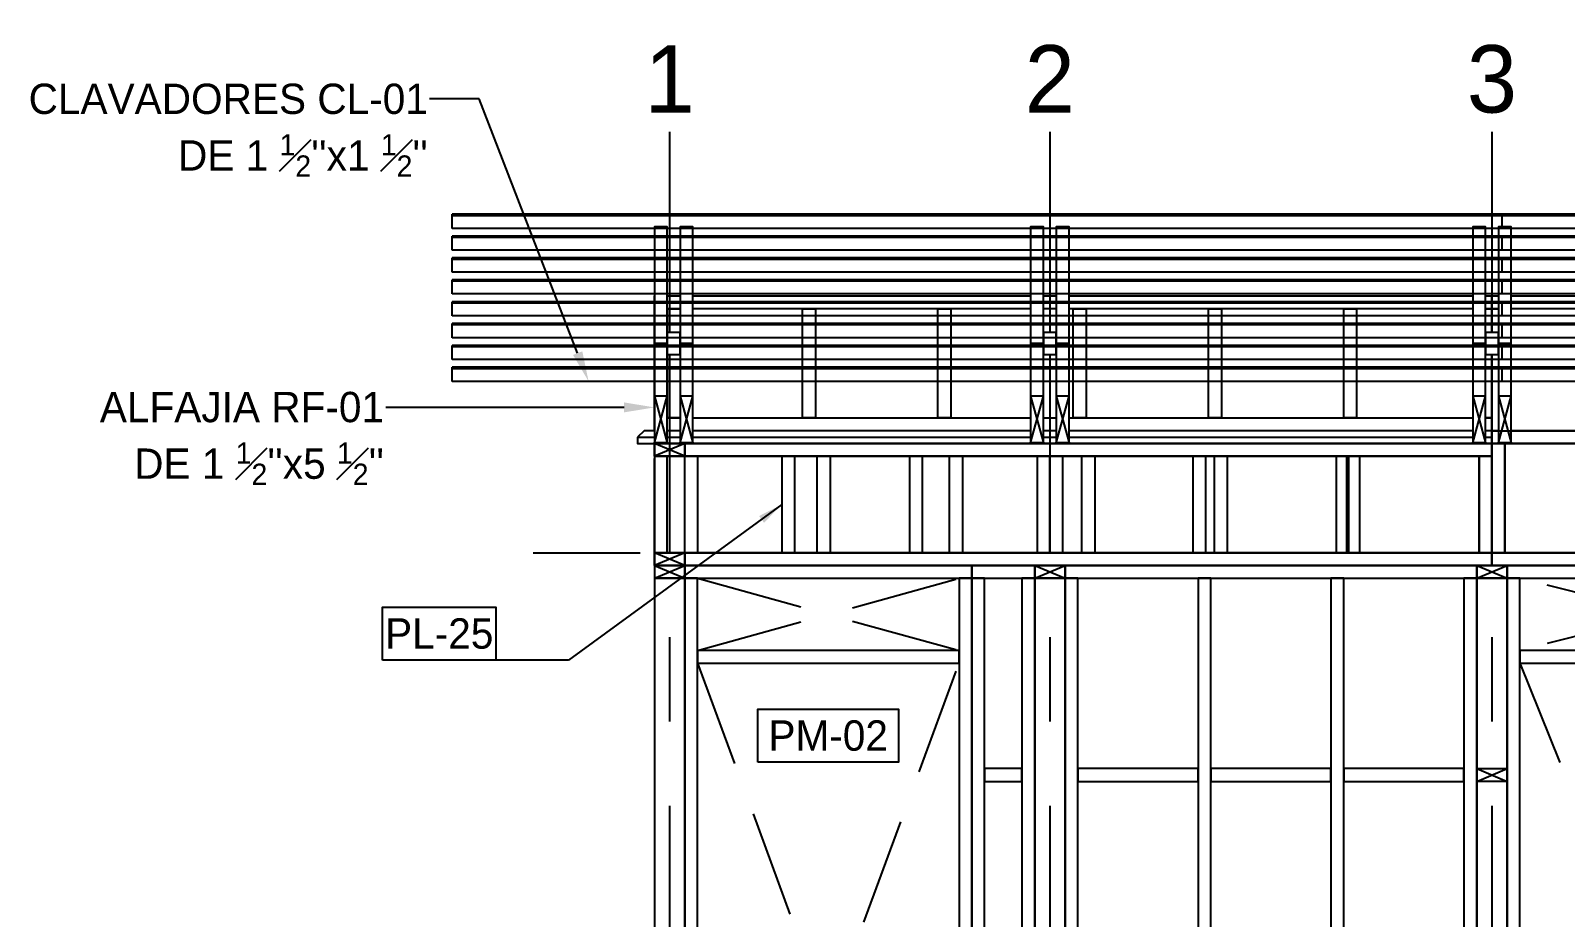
# Model space of a CAD drawing. Header units: millimetres. Extents: x 19438 to 19711, y 4351 to 4752.
# Drawn here: x 19456.891 to 19461.442, y 4499.385 to 4502.016 of the extents above; entities that cross this region are included whole.
import ezdxf
from ezdxf import colors
from ezdxf.entities.mleader import LeaderData, LeaderLine
from ezdxf.enums import TextEntityAlignment as Align
from ezdxf.math import Vec2, Vec3

# ---------------------------------------------------------------- set-up
doc = ezdxf.new("R2010")
doc.units = ezdxf.units.MM
doc.set_wipeout_variables(frame=1)
doc.linetypes.add('CENTER', pattern=[2, 1.25, -0.25, 0.25, -0.25])
doc.linetypes.add('HIDDEN2', pattern=[4.7625, 3.175, -1.5875])
for name, color, linetype in [('0 @ 0.5', 7, 'Continuous'), ('ALFAJIA', 3, 'Continuous'), ('CLAVADORES', 1, 'Continuous'), ('EJES', 2, 'CENTER'), ('EJES @ 0.5', 2, 'CENTER'), ('NIVELES', 2, 'Continuous'), ('PANELES PARED', 2, 'Continuous'), ('PROYECCION PANEL', 6, 'Continuous'), ('PZA', 3, 'Continuous'), ('TEXTO', 2, 'Continuous'), ('TEXTO @ 0.5', 2, 'Continuous')]:
    doc.layers.add(name, color=color, linetype=linetype)
doc.styles.add('century gothic', font='GOTHIC.TTF')
doc.styles.get("Standard").update_dxf_attribs({"font": 'arial.ttf'})
doc.dimstyles.new('ANOTATIVE 100 SMCONSTRUCCIONES', dxfattribs={"dimscale": 0, "dimtxt": 0.18, "dimasz": 0.15, "dimexe": 0.18, "dimexo": 0.09, "dimgap": 0.1, "dimtad": 1, "dimzin": 0, "dimdsep": 46, "dimtxsty": 'century gothic', "dimblk1": 'FLECHA1', "dimblk2": 'FLECHA1', "dimsah": 1, "dimcen": 0.18, "dimdle": 0.075, "dimclrd": 1, "dimclre": 1, "dimclrt": 2, "dimaunit": 1, "dimadec": 0, "dimazin": 0, "dimtfac": 0.75, "dimtix": 1, "dimtmove": 2, "dimatfit": 3, "dimfxl": 0.09, "dimtvp": 1.5, "dimtfill": 1, "dimtolj": 1, "dimtzin": 0, "dimarcsym": 0})

# ---------------------------------------------------------------- blocks, each defined once
blk = doc.blocks.new('PP17')
at = {"layer": 'PANELES PARED', "color": 8, "linetype": 'HIDDEN2', "ltscale": 0.1}
for p, q in [((19433.3208, 4512.8793), (19432.4708, 4513.0933)), ((19433.3208, 4513.0933), (19432.4708, 4512.8793)), ((19432.4708, 4512.8413), (19433.3208, 4510.7313)), ((19432.4708, 4510.7313), (19433.3208, 4512.8413))]:
    blk.add_line(p, q, dxfattribs=at)
at = {"layer": 'PANELES PARED'}
for points in [[(19432.4328, 4513.1313), (19432.4328, 4513.0933), (19433.3588, 4513.0933), (19433.3588, 4513.1313)], [(19432.4708, 4513.0933), (19432.4328, 4513.0933), (19432.4328, 4510.7313), (19432.4708, 4510.7313)], [(19433.3588, 4513.0933), (19433.3208, 4513.0933), (19433.3208, 4510.7313), (19433.3588, 4510.7313)], [(19432.4708, 4512.8793), (19432.4708, 4512.8413), (19433.3208, 4512.8413), (19433.3208, 4512.8793)]]:
    blk.add_lwpolyline(points, close=True, dxfattribs=at)
blk = doc.blocks.new('PP15')
at = {"layer": 'PANELES PARED', "color": 8, "linetype": 'HIDDEN2', "ltscale": 0.1}
for p, q in [((19430.0324, 4512.8793), (19430.8074, 4513.0933)), ((19430.0324, 4513.0933), (19430.8074, 4512.8793)), ((19430.0324, 4512.8413), (19430.8074, 4510.7313)), ((19430.0324, 4510.7313), (19430.8074, 4512.8413))]:
    blk.add_line(p, q, dxfattribs=at)
at = {"layer": 'PANELES PARED'}
for points in [[(19429.9944, 4513.1313), (19429.9944, 4513.0933), (19430.8454, 4513.0933), (19430.8454, 4513.1313)], [(19430.0324, 4513.0933), (19429.9944, 4513.0933), (19429.9944, 4510.7313), (19430.0324, 4510.7313)], [(19430.8454, 4513.0933), (19430.8074, 4513.0933), (19430.8074, 4510.7313), (19430.8454, 4510.7313)], [(19430.0324, 4512.8793), (19430.0324, 4512.8413), (19430.8074, 4512.8413), (19430.8074, 4512.8793)]]:
    blk.add_lwpolyline(points, close=True, dxfattribs=at)
blk = doc.blocks.new('PP14')
at = {"layer": 'PANELES PARED'}
for points in [[(19430.8454, 4513.1313), (19430.8454, 4513.0933), (19431.0319, 4513.0933), (19431.0319, 4513.1313)], [(19430.8834, 4513.0933), (19430.8454, 4513.0933), (19430.8454, 4510.7693), (19430.8834, 4510.7693)], [(19431.0319, 4513.0933), (19430.9939, 4513.0933), (19430.9939, 4510.7693), (19431.0319, 4510.7693)], [(19430.8834, 4512.5286), (19430.8834, 4512.4906), (19430.9939, 4512.4906), (19430.9939, 4512.5286)], [(19430.8834, 4511.9259), (19430.8834, 4511.8879), (19430.9939, 4511.8879), (19430.9939, 4511.9259)], [(19430.8834, 4511.3476), (19430.8834, 4511.3096), (19430.9939, 4511.3096), (19430.9939, 4511.3476)], [(19430.8454, 4510.7693), (19430.8454, 4510.7313), (19431.0319, 4510.7313), (19431.0319, 4510.7693)]]:
    blk.add_lwpolyline(points, close=True, dxfattribs=at)
blk = doc.blocks.new('JJ')
at = {"layer": 'PANELES PARED', "color": 250}
for points in [[(19473.3954, 4517.5799), (19473.3954, 4517.6179), (19472.1745, 4517.6179), (19472.1745, 4517.5799)], [(19472.1745, 4515.2559), (19472.2125, 4515.2559), (19472.2125, 4517.5799), (19472.1745, 4517.5799)], [(19472.5688, 4515.2559), (19472.6068, 4515.2559), (19472.6068, 4517.5799), (19472.5688, 4517.5799)], [(19472.9631, 4515.2559), (19473.0011, 4515.2559), (19473.0011, 4517.5799), (19472.9631, 4517.5799)], [(19473.3574, 4515.2559), (19473.3954, 4515.2559), (19473.3954, 4517.5799), (19473.3574, 4517.5799)], [(19472.5688, 4516.9772), (19472.5688, 4517.0152), (19472.2125, 4517.0152), (19472.2125, 4516.9772)], [(19472.9631, 4516.9772), (19472.9631, 4517.0152), (19472.6068, 4517.0152), (19472.6068, 4516.9772)], [(19473.3574, 4516.9772), (19473.3574, 4517.0152), (19473.0011, 4517.0152), (19473.0011, 4516.9772)], [(19472.5688, 4516.3745), (19472.5688, 4516.4125), (19472.2125, 4516.4125), (19472.2125, 4516.3745)], [(19472.9631, 4516.3745), (19472.9631, 4516.4125), (19472.6068, 4516.4125), (19472.6068, 4516.3745)], [(19473.3574, 4516.3745), (19473.3574, 4516.4125), (19473.0011, 4516.4125), (19473.0011, 4516.3745)], [(19472.5688, 4515.7962), (19472.5688, 4515.8342), (19472.2125, 4515.8342), (19472.2125, 4515.7962)], [(19472.9631, 4515.7962), (19472.9631, 4515.8342), (19472.6068, 4515.8342), (19472.6068, 4515.7962)], [(19473.3574, 4515.7962), (19473.3574, 4515.8342), (19473.0011, 4515.8342), (19473.0011, 4515.7962)], [(19473.3954, 4515.2179), (19473.3954, 4515.2559), (19472.1745, 4515.2559), (19472.1745, 4515.2179)]]:
    blk.add_lwpolyline(points, close=True, dxfattribs=at)
blk = doc.blocks.new('ejes')
at = {"color": 2, "linetype": 'Continuous'}
blk.add_wipeout([(-0.1089, 0.2752), (-0.0646, 0.291), (-0.0057, 0.3001), (0.0597, 0.2965), (0.095, 0.2884), (0.1597, 0.2609), (0.1831, 0.246), (0.2148, 0.2203), (0.2406, 0.1931), (0.271, 0.1493), (0.271, 0.1493), (0.2923, 0.1035), (0.3036, 0.0645), (0.3089, 0.0316), (0.3105, 0.0006), (0.3092, -0.0273), (0.3092, -0.0273), (0.3003, -0.077), (0.2881, -0.1133), (0.279, -0.1332), (0.2588, -0.1678), (0.2382, -0.1948), (0.2186, -0.2155), (0.1902, -0.2397), (0.159, -0.2601), (0.1254, -0.2765), (0.0895, -0.2888), (0.0461, -0.2973), (0.0105, -0.2994), (-0.0366, -0.2957), (-0.0687, -0.2888), (-0.0974, -0.2794), (-0.1444, -0.2564), (-0.1709, -0.2384), (-0.1922, -0.2206), (-0.2152, -0.1971), (-0.2152, -0.1971), (-0.2567, -0.1358), (-0.2716, -0.1014), (-0.2716, -0.1014), (-0.2875, -0.0344), (-0.2895, 0.0006), (-0.2874, 0.0357), (-0.2813, 0.0702), (-0.2729, 0.0991), (-0.2583, 0.1338), (-0.234, 0.1744), (-0.2157, 0.1977), (-0.197, 0.2172), (-0.1752, 0.2362), (-0.1544, 0.2512), (-0.1259, 0.2678), (-0.1259, 0.2678), (-0.1182, 0.2716)], dxfattribs=at)
at = {"layer": 'EJES', "color": 3}
blk.add_attdef('EJES', text='', height=0.3, dxfattribs=at).set_placement((0.0105, -0.174), align=Align.CENTER)
blk = doc.blocks.new('PL15')
at = {"layer": 'PANELES PARED'}
for points in [[(19458.741, 4500.7915), (19458.741, 4500.7535), (19461.2244, 4500.7535), (19461.2244, 4500.7915)], [(19458.779, 4500.7535), (19458.741, 4500.7535), (19458.741, 4500.4675), (19458.779, 4500.4675)], [(19459.1572, 4500.7535), (19459.1192, 4500.7535), (19459.1192, 4500.4675), (19459.1572, 4500.4675)], [(19459.5354, 4500.7535), (19459.4974, 4500.7535), (19459.4974, 4500.4675), (19459.5354, 4500.4675)], [(19459.9135, 4500.7535), (19459.8755, 4500.7535), (19459.8755, 4500.4675), (19459.9135, 4500.4675)], [(19459.9515, 4500.7535), (19459.9135, 4500.7535), (19459.9135, 4500.4675), (19459.9515, 4500.4675)], [(19460.3758, 4500.7535), (19460.3378, 4500.7535), (19460.3378, 4500.4675), (19460.3758, 4500.4675)], [(19460.8001, 4500.7535), (19460.7621, 4500.7535), (19460.7621, 4500.4675), (19460.8001, 4500.4675)], [(19461.2244, 4500.7535), (19461.1864, 4500.7535), (19461.1864, 4500.4675), (19461.2244, 4500.4675)], [(19458.741, 4500.4675), (19458.741, 4500.4295), (19461.2244, 4500.4295), (19461.2244, 4500.4675)]]:
    blk.add_lwpolyline(points, close=True, dxfattribs=at)
blk = doc.blocks.new('PL3')
at = {"layer": 'PANELES PARED'}
for points in [[(19461.2244, 4500.8295), (19461.2244, 4500.7915), (19464.0494, 4500.7915), (19464.0494, 4500.8295)], [(19461.2624, 4500.7915), (19461.2244, 4500.7915), (19461.2244, 4500.4675), (19461.2624, 4500.4675)], [(19461.6606, 4500.7915), (19461.6226, 4500.7915), (19461.6226, 4500.4675), (19461.6606, 4500.4675)], [(19462.0587, 4500.7915), (19462.0207, 4500.7915), (19462.0207, 4500.4675), (19462.0587, 4500.4675)], [(19462.4569, 4500.7915), (19462.4189, 4500.7915), (19462.4189, 4500.4675), (19462.4569, 4500.4675)], [(19462.855, 4500.7915), (19462.817, 4500.7915), (19462.817, 4500.4675), (19462.855, 4500.4675)], [(19463.2531, 4500.7915), (19463.2151, 4500.7915), (19463.2151, 4500.4675), (19463.2531, 4500.4675)], [(19463.6513, 4500.7915), (19463.6133, 4500.7915), (19463.6133, 4500.4675), (19463.6513, 4500.4675)], [(19464.0494, 4500.7915), (19464.0114, 4500.7915), (19464.0114, 4500.4675), (19464.0494, 4500.4675)], [(19461.2244, 4500.4675), (19461.2244, 4500.4295), (19464.0494, 4500.4295), (19464.0494, 4500.4675)]]:
    blk.add_lwpolyline(points, close=True, dxfattribs=at)
blk = doc.blocks.new('JYT')
at = {"layer": 'PANELES PARED', "color": 250}
for points in [[(19468.9743, 4494.2382), (19468.9743, 4494.2002), (19466.1493, 4494.2002), (19466.1493, 4494.2382)], [(19470.0943, 4494.2382), (19470.0943, 4494.2002), (19468.9743, 4494.2002), (19468.9743, 4494.2382)], [(19466.1493, 4494.2002), (19466.1873, 4494.2002), (19466.1873, 4493.4762), (19466.1493, 4493.4762)], [(19466.5474, 4494.2002), (19466.5854, 4494.2002), (19466.5854, 4493.4762), (19466.5474, 4493.4762)], [(19466.9456, 4494.2002), (19466.9836, 4494.2002), (19466.9836, 4493.4762), (19466.9456, 4493.4762)], [(19467.3437, 4494.2002), (19467.3817, 4494.2002), (19467.3817, 4493.4762), (19467.3437, 4493.4762)], [(19467.7419, 4494.2002), (19467.7799, 4494.2002), (19467.7799, 4493.4762), (19467.7419, 4493.4762)], [(19468.14, 4494.2002), (19468.178, 4494.2002), (19468.178, 4493.4762), (19468.14, 4493.4762)], [(19468.5381, 4494.2002), (19468.5761, 4494.2002), (19468.5761, 4493.4762), (19468.5381, 4493.4762)], [(19468.9363, 4494.2002), (19468.9743, 4494.2002), (19468.9743, 4493.4762), (19468.9363, 4493.4762)], [(19468.9743, 4494.2002), (19469.0123, 4494.2002), (19469.0123, 4493.5142), (19468.9743, 4493.5142)], [(19469.3223, 4494.2002), (19469.3603, 4494.2002), (19469.3603, 4493.5142), (19469.3223, 4493.5142)], [(19469.6703, 4494.2002), (19469.7083, 4494.2002), (19469.7083, 4493.5142), (19469.6703, 4493.5142)], [(19470.0183, 4494.2002), (19470.0563, 4494.2002), (19470.0563, 4493.5142), (19470.0183, 4493.5142)], [(19470.0563, 4494.2002), (19470.0943, 4494.2002), (19470.0943, 4493.5142), (19470.0563, 4493.5142)], [(19466.5474, 4493.8379), (19466.5474, 4493.7999), (19466.1873, 4493.7999), (19466.1873, 4493.8379)], [(19466.9456, 4493.8379), (19466.9456, 4493.7999), (19466.5854, 4493.7999), (19466.5854, 4493.8379)], [(19467.3437, 4493.8379), (19467.3437, 4493.7999), (19466.9836, 4493.7999), (19466.9836, 4493.8379)], [(19467.7419, 4493.8379), (19467.7419, 4493.7999), (19467.3817, 4493.7999), (19467.3817, 4493.8379)], [(19468.14, 4493.8379), (19468.14, 4493.7999), (19467.7799, 4493.7999), (19467.7799, 4493.8379)], [(19468.5381, 4493.8379), (19468.5381, 4493.7999), (19468.178, 4493.7999), (19468.178, 4493.8379)], [(19468.9363, 4493.8379), (19468.9363, 4493.7999), (19468.5761, 4493.7999), (19468.5761, 4493.8379)], [(19469.3223, 4493.8379), (19469.3223, 4493.7999), (19469.0123, 4493.7999), (19469.0123, 4493.8379)], [(19469.6703, 4493.8379), (19469.6703, 4493.7999), (19469.3603, 4493.7999), (19469.3603, 4493.8379)], [(19470.0183, 4493.8379), (19470.0183, 4493.7999), (19469.7083, 4493.7999), (19469.7083, 4493.8379)], [(19470.0943, 4493.5142), (19470.0943, 4493.4762), (19468.9743, 4493.4762), (19468.9743, 4493.5142)], [(19468.9743, 4493.4762), (19468.9743, 4493.4382), (19466.1493, 4493.4382), (19466.1493, 4493.4762)]]:
    blk.add_lwpolyline(points, close=True, dxfattribs=at)
blk = doc.blocks.new('MJHF')
at = {"layer": 'PANELES PARED', "color": 250}
for p, q in [((19488.2214, 4520.735), (19488.1314, 4520.697)), ((19488.2214, 4520.697), (19488.1314, 4520.735)), ((19488.2214, 4520.411), (19488.1314, 4520.373)), ((19488.2214, 4520.373), (19488.1314, 4520.411))]:
    blk.add_line(p, q, dxfattribs=at)
for points in [[(19490.6148, 4521.173), (19490.6148, 4521.135), (19488.1314, 4521.135), (19488.1314, 4521.173)], [(19488.1694, 4520.811), (19488.1314, 4520.811), (19488.1314, 4521.135), (19488.1694, 4521.135)], [(19488.2074, 4520.811), (19488.1694, 4520.811), (19488.1694, 4521.135), (19488.2074, 4521.135)], [(19488.6087, 4520.811), (19488.5707, 4520.811), (19488.5707, 4521.135), (19488.6087, 4521.135)], [(19489.0099, 4520.811), (19488.9719, 4520.811), (19488.9719, 4521.135), (19489.0099, 4521.135)], [(19489.4111, 4520.811), (19489.3731, 4520.811), (19489.3731, 4521.135), (19489.4111, 4521.135)], [(19489.8124, 4520.811), (19489.7744, 4520.811), (19489.7744, 4521.135), (19489.8124, 4521.135)], [(19490.2136, 4520.811), (19490.1756, 4520.811), (19490.1756, 4521.135), (19490.2136, 4521.135)], [(19490.6148, 4520.811), (19490.5768, 4520.811), (19490.5768, 4521.135), (19490.6148, 4521.135)], [(19490.6148, 4520.811), (19490.6148, 4520.773), (19488.1314, 4520.773), (19488.1314, 4520.811)], [(19488.2214, 4520.697), (19488.1314, 4520.697), (19488.1314, 4520.735), (19488.2214, 4520.735)], [(19488.2214, 4520.735), (19488.1314, 4520.735), (19488.1314, 4520.373), (19488.2214, 4520.373)], [(19490.6148, 4520.735), (19490.6148, 4520.697), (19488.2214, 4520.697), (19488.2214, 4520.735)], [(19488.2214, 4520.697), (19488.2594, 4520.697), (19488.2594, 4520.411), (19488.2214, 4520.411)], [(19488.614, 4520.697), (19488.652, 4520.697), (19488.652, 4520.411), (19488.614, 4520.411)], [(19489.0066, 4520.697), (19489.0446, 4520.697), (19489.0446, 4520.411), (19489.0066, 4520.411)], [(19489.3991, 4520.697), (19489.4371, 4520.697), (19489.4371, 4520.411), (19489.3991, 4520.411)], [(19489.7917, 4520.697), (19489.8297, 4520.697), (19489.8297, 4520.411), (19489.7917, 4520.411)], [(19490.1843, 4520.697), (19490.2223, 4520.697), (19490.2223, 4520.411), (19490.1843, 4520.411)], [(19490.5768, 4520.697), (19490.6148, 4520.697), (19490.6148, 4520.411), (19490.5768, 4520.411)], [(19488.2214, 4520.373), (19488.1314, 4520.373), (19488.1314, 4520.411), (19488.2214, 4520.411)], [(19490.6148, 4520.411), (19490.6148, 4520.373), (19488.2214, 4520.373), (19488.2214, 4520.411)]]:
    blk.add_lwpolyline(points, close=True, dxfattribs=at)
at = {"layer": 'PZA', "color": 250}
blk.add_lwpolyline([(19488.0814, 4520.754), (19488.0814, 4520.735), (19490.6148, 4520.735), (19490.6148, 4520.773), (19488.1014, 4520.773), (19488.0814, 4520.754)], dxfattribs=at)
blk = doc.blocks.new('MKK')
at = {"layer": 'CLAVADORES'}
for p, q in [((19455.2462, 4501.4716), (19452.1327, 4501.4716)), ((19452.1327, 4501.4298), (19452.1327, 4501.4716)), ((19455.2462, 4501.4298), (19455.2462, 4501.4716)), ((19455.2462, 4501.4675), (19452.1327, 4501.4675)), ((19455.2462, 4501.4298), (19452.1327, 4501.4298)), ((19455.2462, 4501.4068), (19452.1327, 4501.4068)), ((19452.1327, 4501.3649), (19452.1327, 4501.4068)), ((19455.2462, 4501.4027), (19452.1327, 4501.4027)), ((19455.2462, 4501.3649), (19455.2462, 4501.4068)), ((19455.2462, 4501.3649), (19452.1327, 4501.3649)), ((19455.2462, 4501.3419), (19452.1327, 4501.3419)), ((19452.1327, 4501.3), (19452.1327, 4501.3419)), ((19455.2462, 4501.3378), (19452.1327, 4501.3378)), ((19455.2462, 4501.3), (19455.2462, 4501.3419)), ((19455.2462, 4501.3), (19452.1327, 4501.3)), ((19455.2462, 4501.277), (19452.1327, 4501.277)), ((19452.1327, 4501.2352), (19452.1327, 4501.277)), ((19455.2462, 4501.2729), (19452.1327, 4501.2729)), ((19455.2462, 4501.2352), (19455.2462, 4501.277)), ((19455.2462, 4501.2352), (19452.1327, 4501.2352)), ((19455.2462, 4501.2122), (19452.1327, 4501.2122)), ((19452.1327, 4501.1703), (19452.1327, 4501.2122)), ((19455.2462, 4501.2081), (19452.1327, 4501.2081)), ((19455.2462, 4501.1703), (19455.2462, 4501.2122)), ((19455.2462, 4501.1703), (19452.1327, 4501.1703)), ((19455.2462, 4501.1473), (19452.1327, 4501.1473)), ((19452.1327, 4501.1054), (19452.1327, 4501.1473)), ((19455.2462, 4501.1432), (19452.1327, 4501.1432)), ((19455.2462, 4501.1054), (19455.2462, 4501.1473)), ((19455.2462, 4501.1054), (19452.1327, 4501.1054)), ((19455.2462, 4501.0824), (19452.1327, 4501.0824)), ((19452.1327, 4501.0406), (19452.1327, 4501.0824)), ((19455.2462, 4501.0783), (19452.1327, 4501.0783)), ((19455.2462, 4501.0406), (19455.2462, 4501.0824)), ((19455.2462, 4501.0406), (19452.1327, 4501.0406)), ((19455.2462, 4501.0176), (19452.1327, 4501.0176)), ((19452.1327, 4500.9757), (19452.1327, 4501.0176)), ((19455.2462, 4500.9757), (19455.2462, 4501.0176)), ((19455.2462, 4501.0135), (19452.1327, 4501.0135)), ((19455.2462, 4500.9757), (19452.1327, 4500.9757))]:
    blk.add_line(p, q, dxfattribs=at)
blk = doc.blocks.new('HHHTY')
at = {"layer": 'CLAVADORES'}
for p, q in [((19462.6559, 4503.0237), (19461.2545, 4503.0237)), ((19461.2545, 4502.9819), (19461.2545, 4503.0237)), ((19462.6559, 4503.0196), (19461.2545, 4503.0196)), ((19462.6559, 4502.9819), (19462.6559, 4503.0237)), ((19462.6559, 4502.9819), (19461.2545, 4502.9819)), ((19462.6559, 4502.9589), (19461.2545, 4502.9589)), ((19461.2545, 4502.917), (19461.2545, 4502.9589)), ((19462.6559, 4502.9548), (19461.2545, 4502.9548)), ((19462.6559, 4502.917), (19462.6559, 4502.9589)), ((19462.6559, 4502.917), (19461.2545, 4502.917)), ((19462.6559, 4502.894), (19461.2545, 4502.894)), ((19461.2545, 4502.8521), (19461.2545, 4502.894)), ((19462.6559, 4502.8899), (19461.2545, 4502.8899)), ((19462.6559, 4502.8521), (19462.6559, 4502.894)), ((19462.6559, 4502.8521), (19461.2545, 4502.8521)), ((19462.6559, 4502.8291), (19461.2545, 4502.8291)), ((19461.2545, 4502.7873), (19461.2545, 4502.8291)), ((19462.6559, 4502.825), (19461.2545, 4502.825)), ((19462.6559, 4502.7873), (19462.6559, 4502.8291)), ((19462.6559, 4502.7873), (19461.2545, 4502.7873)), ((19462.6559, 4502.7643), (19461.2545, 4502.7643)), ((19461.2545, 4502.7224), (19461.2545, 4502.7643)), ((19462.6559, 4502.7602), (19461.2545, 4502.7602)), ((19462.6559, 4502.7224), (19462.6559, 4502.7643)), ((19462.6559, 4502.7224), (19461.2545, 4502.7224)), ((19462.6559, 4502.6994), (19461.2545, 4502.6994)), ((19461.2545, 4502.6575), (19461.2545, 4502.6994)), ((19462.6559, 4502.6953), (19461.2545, 4502.6953)), ((19462.6559, 4502.6575), (19461.2545, 4502.6575)), ((19462.6559, 4502.6575), (19462.6559, 4502.6994)), ((19462.6559, 4502.6345), (19461.2545, 4502.6345)), ((19461.2545, 4502.5926), (19461.2545, 4502.6345)), ((19462.6559, 4502.6304), (19461.2545, 4502.6304)), ((19462.6559, 4502.5926), (19462.6559, 4502.6345)), ((19462.6559, 4502.5926), (19461.2545, 4502.5926)), ((19462.6559, 4502.5697), (19461.2545, 4502.5697)), ((19461.2545, 4502.5278), (19461.2545, 4502.5697)), ((19462.6559, 4502.5656), (19461.2545, 4502.5656)), ((19462.6559, 4502.5278), (19462.6559, 4502.5697)), ((19462.6559, 4502.5278), (19461.2545, 4502.5278))]:
    blk.add_line(p, q, dxfattribs=at)
blk = doc.blocks.new('HHHR')
blk.add_wipeout([(19457.5728, 4500.7931), (19457.6108, 4500.7931), (19457.6108, 4501.4339), (19457.5728, 4501.4339)]).dxf.layer = 'ALFAJIA'
at = {"layer": 'ALFAJIA'}
for p, q in [((19457.6108, 4500.9323), (19457.5728, 4500.9323)), ((19457.5728, 4500.9323), (19457.6108, 4500.7931)), ((19457.5728, 4500.7931), (19457.6108, 4500.9323)), ((19457.6108, 4500.7931), (19457.5728, 4500.7931))]:
    blk.add_line(p, q, dxfattribs=at)
blk.add_wipeout([(19457.5348, 4501.0555), (19457.5728, 4501.0555), (19457.5728, 4501.1204), (19457.5348, 4501.1204)]).dxf.layer = 'ALFAJIA'
blk.add_line((19457.6108, 4501.088), (19457.5728, 4501.088), dxfattribs=at)
blk.add_lwpolyline([(19457.5728, 4500.7931), (19457.6108, 4500.7931), (19457.6108, 4501.4339), (19457.5728, 4501.4339)], close=True, dxfattribs=at)
blk.add_wipeout([(19457.4968, 4500.7931), (19457.5348, 4500.7931), (19457.5348, 4501.4339), (19457.4968, 4501.4339)]).dxf.layer = 'ALFAJIA'
for p, q in [((19457.5348, 4501.088), (19457.4968, 4501.088)), ((19457.5348, 4500.9323), (19457.4968, 4500.9323)), ((19457.4968, 4500.9323), (19457.5348, 4500.7931)), ((19457.4968, 4500.7931), (19457.5348, 4500.9323)), ((19457.5348, 4500.7931), (19457.4968, 4500.7931))]:
    blk.add_line(p, q, dxfattribs=at)
for points in [[(19457.4968, 4500.7931), (19457.5348, 4500.7931), (19457.5348, 4501.4339), (19457.4968, 4501.4339)], [(19457.5348, 4501.0555), (19457.5728, 4501.0555), (19457.5728, 4501.1204), (19457.5348, 4501.1204)]]:
    blk.add_lwpolyline(points, close=True, dxfattribs=at)
blk = doc.blocks.new('FLECHA1')
at = {"color": 1}
blk.add_line((-1, 0), (0.496, 0), dxfattribs=at)
at = {"color": 4}
blk.add_line((-0.246, -0.248), (0.248, 0.25), dxfattribs=at)

msp = doc.modelspace()

# ---------------------------------------------------------------- linework, layer by layer
at = {"layer": 'EJES', "color": 1}
for p, q in [((19458.786, 4501.7167), (19458.786, 4497.4215)), ((19459.9135, 4501.7167), (19459.9135, 4497.4215)), ((19461.2244, 4501.7167), (19461.2244, 4497.4215))]:
    msp.add_line(p, q, dxfattribs=at)
at = {"layer": 'NIVELES', "color": 1, "linetype": 'HIDDEN2', "ltscale": 0.1}
msp.add_line((19458.381, 4500.4675), (19466.5295, 4500.4675), dxfattribs=at)
at = {"layer": 'PANELES PARED'}
for p, q in [((19458.741, 4500.3915), (19458.831, 4500.4295)), ((19458.741, 4500.4295), (19458.831, 4500.3915)), ((19459.8685, 4500.3915), (19459.9585, 4500.4295)), ((19459.8685, 4500.4295), (19459.9585, 4500.3915)), ((19461.1794, 4500.4295), (19461.2694, 4500.3915)), ((19461.1794, 4500.3915), (19461.2694, 4500.4295)), ((19461.1794, 4499.7888), (19461.2694, 4499.8268)), ((19461.1794, 4499.8268), (19461.2694, 4499.7888))]:
    msp.add_line(p, q, dxfattribs=at)
for points in [[(19458.741, 4500.4295), (19458.741, 4500.3915), (19458.831, 4500.3915), (19458.831, 4500.4295)], [(19459.8685, 4500.4295), (19459.8685, 4500.3915), (19459.9585, 4500.3915), (19459.9585, 4500.4295)], [(19461.1794, 4500.3915), (19461.2694, 4500.3915), (19461.2694, 4500.4295), (19461.1794, 4500.4295)], [(19458.741, 4498.0675), (19458.831, 4498.0675), (19458.831, 4500.3915), (19458.741, 4500.3915)], [(19459.8685, 4498.0675), (19459.9585, 4498.0675), (19459.9585, 4500.3915), (19459.8685, 4500.3915)], [(19461.1794, 4498.0675), (19461.2694, 4498.0675), (19461.2694, 4500.3915), (19461.1794, 4500.3915)], [(19461.1794, 4499.8268), (19461.2694, 4499.8268), (19461.2694, 4499.7888), (19461.1794, 4499.7888)]]:
    msp.add_lwpolyline(points, close=True, dxfattribs=at)
at = {"layer": 'PROYECCION PANEL', "linetype": 'HIDDEN2', "ltscale": 0.1}
msp.add_lwpolyline([(19459.682, 4500.4295), (19459.8685, 4500.4295), (19459.8685, 4498.0295), (19459.682, 4498.0295)], close=True, dxfattribs=at)
at = {"layer": 'PZA'}
msp.add_line((19461.2244, 4500.8095), (19458.691, 4500.8095), dxfattribs=at)
msp.add_lwpolyline([(19458.691, 4500.8105), (19458.691, 4500.7915), (19461.2244, 4500.7915), (19461.2244, 4500.8295), (19458.711, 4500.8295), (19458.691, 4500.8105)], dxfattribs=at)

# ---------------------------------------------------------------- block references
for name, p in [('MJHF', (-29.3904, -19.9435)), ('JYT', (-4.9248, 6.9913)), ('PL15', (0, 0)), ('PL3', (0, 0)), ('PP15', (28.8367, -12.7018)), ('PP14', (28.8367, -12.7018)), ('JJ', (-12.216, -17.1884)), ('PP17', (28.8367, -12.7018))]:
    msp.add_blockref(name, p)

# ---------------------------------------------------------------- leaders
at = {"layer": '0 @ 0.5'}
ml = msp.add_multileader_mtext('Standard', dxfattribs=at)
ml.set_content("\\A1;CLAVADORES CL-01\\PDE 1 {\\H0.7x;\\S1#2;}''x1 {\\H0.7x;\\S1#2;}''", color=2, style='century gothic')
ml.set_leader_properties(color=1)
ml.build(insert=Vec2(0, 0))
ml.multileader.update_dxf_attribs({"dogleg_length": 0.09, "arrow_head_size": 0.09, "scale": 0.5})
ctx = ml.context
ctx.base_point, ctx.scale, ctx.char_height, ctx.arrow_head_size, ctx.landing_gap_size, ctx.plane_origin = Vec3(19456.8838, 4501.8143), 0.5, 0.09, 0.09, 0.005, Vec3(19458.5458, 4501.2623)
ctx.text_align_type = 2
notes = []
notes.append((ctx, [(0, (1, 1, 0), (19458.2214, 4501.8143), (-1, 0), 0.1472, [(0, [(19458.5458, 4500.9757)], 0, [])])]))
ctx.mtext.insert, ctx.mtext.alignment, ctx.mtext.flow_direction = Vec3(19458.0692, 4501.8593), 3, 5
for ctx, leaders in notes:
    for number, flags, end, landing, length, lines in leaders:
        leader = LeaderData()
        leader.index, (leader.has_last_leader_line, leader.has_dogleg_vector, leader.attachment_direction) = number, flags
        leader.last_leader_point, leader.dogleg_vector, leader.dogleg_length = Vec3(end), Vec3(landing), length
        for number, points, colour, breaks in lines:
            line = LeaderLine()
            line.index, line.vertices, line.color, line.breaks = number, Vec3.list(points), colors.encode_raw_color(colour), breaks
            leader.lines.append(line)
        ctx.leaders.append(leader)

# ---------------------------------------------------------------- next in the draw order: block references
for p in [(1.2443, 0), (2.3598, 0), (3.6707, 0)]:
    msp.add_blockref('HHHR', p)
at = {"layer": 'EJES @ 0.5'}
ref = msp.add_blockref('ejes', (19458.7808, 4501.8664), dxfattribs=dict(at, xscale=0.5000000000009095, yscale=0.5000000000009095, zscale=0.5000000000009095))
ref.add_attrib('EJES', '1', dxfattribs={"layer": 'EJES', "color": 3, "height": 0.2, "style": 'century gothic'}).set_placement((19458.786, 4501.7734), align=Align.CENTER)
ref = msp.add_blockref('ejes', (19459.9083, 4501.8664), dxfattribs=dict(at, xscale=0.5000000000009095, yscale=0.5000000000009095, zscale=0.5000000000009095))
ref.add_attrib('EJES', '2', dxfattribs={"layer": 'EJES', "color": 3, "height": 0.2, "style": 'century gothic'}).set_placement((19459.9135, 4501.7734), align=Align.CENTER)
ref = msp.add_blockref('ejes', (19461.2192, 4501.8664), dxfattribs=dict(at, xscale=0.5000000000009095, yscale=0.5000000000009095, zscale=0.5000000000009095))
ref.add_attrib('EJES', '3', dxfattribs={"layer": 'EJES', "color": 3, "height": 0.2, "style": 'century gothic'}).set_placement((19461.2244, 4501.7734), align=Align.CENTER)

# ---------------------------------------------------------------- next in the draw order: texts
at = {"layer": 'TEXTO @ 0.5', "color": 2, "insert": (19459.2562, 4499.9243), "char_height": 0.09, "width": 0.238534, "attachment_point": 5, "style": 'century gothic', "bg_fill": 3, "box_fill_scale": 1.6, "bg_fill_color": 256, "bg_fill_transparency": 0}
msp.add_mtext('PM-02 ', dxfattribs=at)

# ---------------------------------------------------------------- next in the draw order: linework, layer by layer
at = {"layer": 'PROYECCION PANEL', "linetype": 'HIDDEN2', "ltscale": 0.1}
for points in [[(19458.741, 4500.7915), (19461.2244, 4500.7915), (19461.2244, 4500.4295), (19458.741, 4500.4295)], [(19461.2244, 4500.8295), (19464.0494, 4500.8295), (19464.0494, 4500.4295), (19461.2244, 4500.4295)]]:
    msp.add_lwpolyline(points, close=True, dxfattribs=at)
at = {"layer": 'TEXTO', "color": 2}
msp.add_lwpolyline([(19459.0475, 4499.8455), (19459.0475, 4500.0031), (19459.4649, 4500.0031), (19459.4649, 4499.8455)], close=True, dxfattribs=at)

# ---------------------------------------------------------------- next in the draw order: block references
for name, p in [('MKK', (6.0083, 0)), ('HHHTY', (0, -1.5521))]:
    msp.add_blockref(name, p)

# ---------------------------------------------------------------- next in the draw order: leaders
at = {"layer": '0 @ 0.5'}
ml = msp.add_multileader_mtext('Standard', dxfattribs=at)
ml.set_content("\\A1;ALFAJIA RF-01\\PDE 1 {\\H0.7x;\\S1#2;}''x5 {\\H0.7x;\\S1#2;}''", color=2, style='century gothic')
ml.set_leader_properties(color=1)
ml.build(insert=Vec2(0, 0))
ml.multileader.update_dxf_attribs({"dogleg_length": 0.09, "arrow_head_size": 0.09, "scale": 0.5})
ctx = ml.context
ctx.base_point, ctx.scale, ctx.char_height, ctx.arrow_head_size, ctx.landing_gap_size, ctx.plane_origin = Vec3(19457.1284, 4500.8986), 0.5, 0.09, 0.09, 0.005, Vec3(19458.4158, 4500.7274)
ctx.text_align_type = 2
notes = []
notes.append((ctx, [(0, (1, 1, 0), (19458.0914, 4500.8986), (-1, 0), 0.1472, [(0, [(19458.741, 4500.8986)], 0, [])])]))
ctx.mtext.insert, ctx.mtext.alignment, ctx.mtext.flow_direction = Vec3(19457.9392, 4500.9447), 3, 5
for ctx, leaders in notes:
    for number, flags, end, landing, length, lines in leaders:
        leader = LeaderData()
        leader.index, (leader.has_last_leader_line, leader.has_dogleg_vector, leader.attachment_direction) = number, flags
        leader.last_leader_point, leader.dogleg_vector, leader.dogleg_length = Vec3(end), Vec3(landing), length
        for number, points, colour, breaks in lines:
            line = LeaderLine()
            line.index, line.vertices, line.color, line.breaks = number, Vec3.list(points), colors.encode_raw_color(colour), breaks
            leader.lines.append(line)
        ctx.leaders.append(leader)

# ---------------------------------------------------------------- next in the draw order: texts
at = {"layer": 'TEXTO @ 0.5', "color": 2, "insert": (19458.1028, 4500.2271), "char_height": 0.09, "width": 0.238534, "attachment_point": 5, "style": 'century gothic', "bg_fill": 3, "box_fill_scale": 1.6, "bg_fill_color": 256, "bg_fill_transparency": 0}
msp.add_mtext('PL-25 ', dxfattribs=at)

# ---------------------------------------------------------------- next in the draw order: linework, layer by layer
at = {"layer": 'TEXTO', "color": 2}
msp.add_lwpolyline([(19457.9348, 4500.1483), (19457.9348, 4500.3058), (19458.2708, 4500.3058), (19458.2708, 4500.1483)], close=True, dxfattribs=at)

# ---------------------------------------------------------------- next in the draw order: leaders
at = {"layer": '0 @ 0.5'}
msp.add_leader([(19459.1192, 4500.6105), (19458.4863, 4500.1483), (19458.2708, 4500.1483)], dimstyle='ANOTATIVE 100 SMCONSTRUCCIONES', override={"dimscale": 0.5, "dimgap": 0.1, "dimtad": 0}, dxfattribs=at)

doc.saveas('drawing.dxf')
